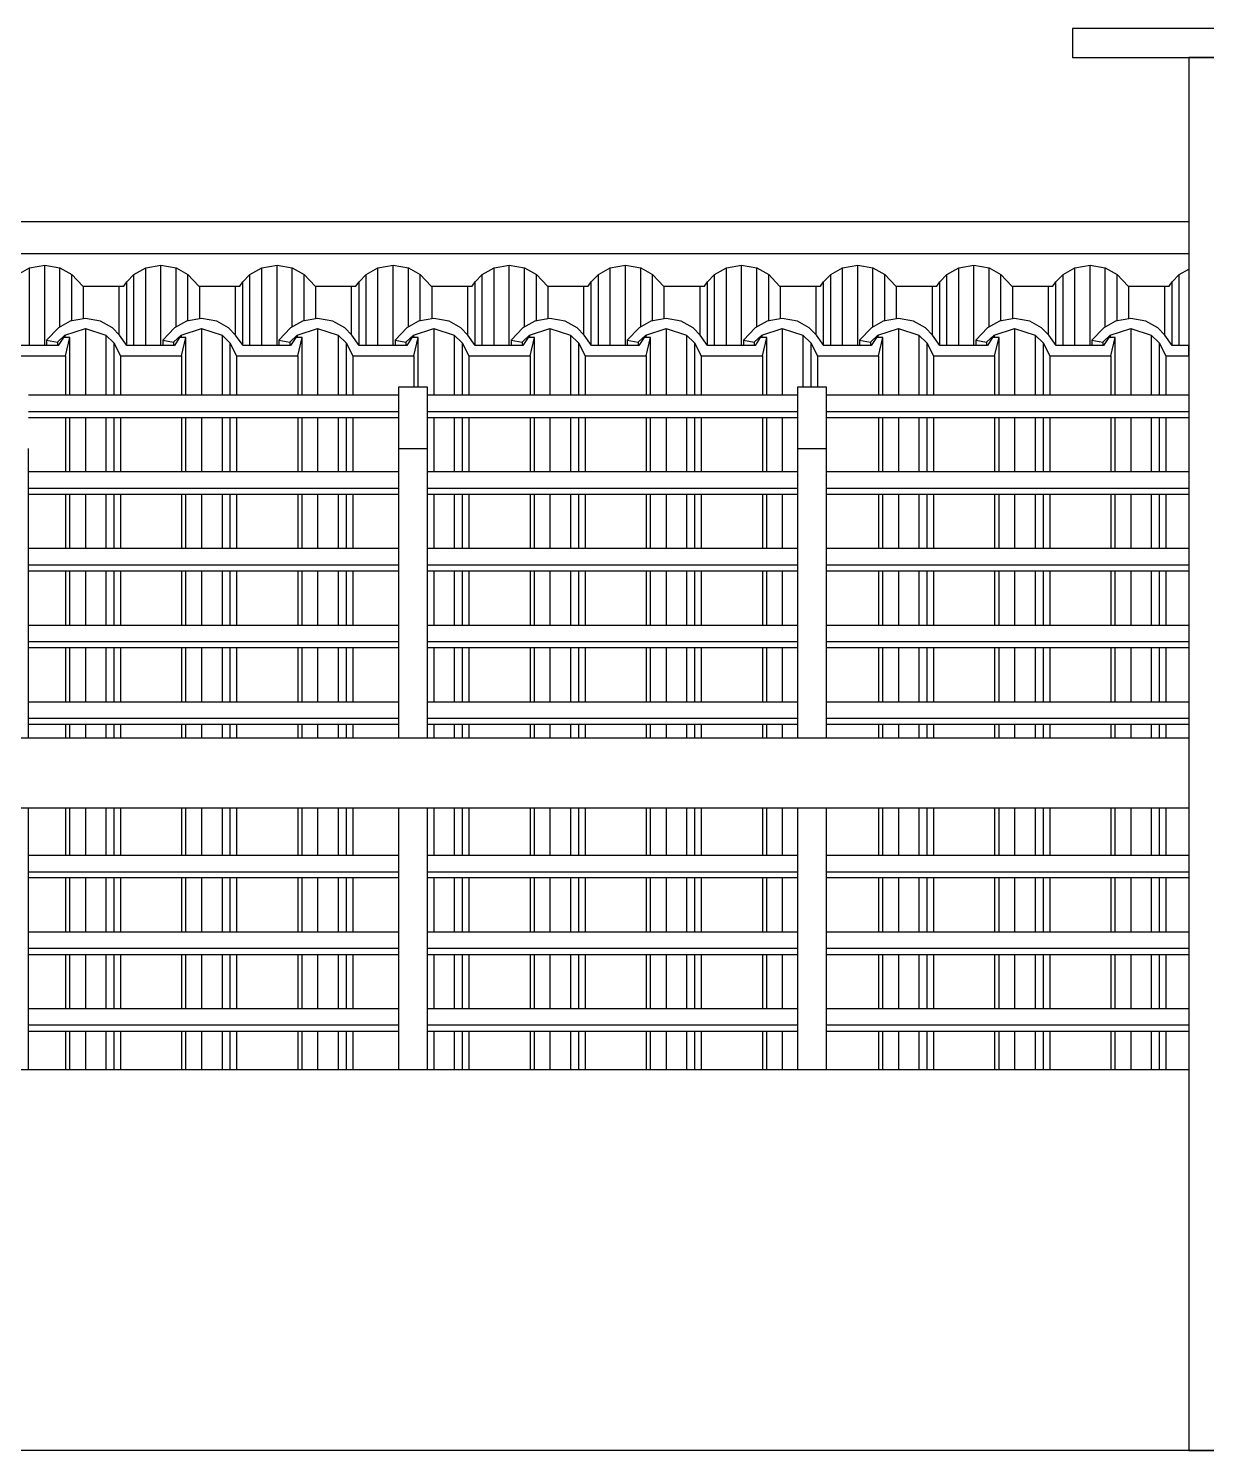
# Model space of a CAD drawing. Header units: metres. Extents: x 49 to 320, y -91 to 27.
# Drawn here: x 216.828 to 218.856, y 23.186 to 25.636 of the extents above; entities that cross this region are included whole.
import ezdxf

# ---------------------------------------------------------------- set-up
doc = ezdxf.new("R2010")
doc.units = ezdxf.units.M
doc.header["$LTSCALE"] = 0.2
for name, color, linetype in [('ARQ-___-___-VST', 9, 'Continuous'), ('ARQ-ALV', 6, 'Continuous'), ('ARQ-ALV-BXA', 1, 'Continuous'), ('ARQ-COB', 4, 'Continuous'), ('ARQ-FOR', 2, 'Continuous'), ('ARQ-LAJ', 12, 'Continuous'), ('ARQ-PIS', 2, 'Continuous')]:
    doc.layers.add(name, color=color, linetype=linetype)

msp = doc.modelspace()

# ---------------------------------------------------------------- linework, layer by layer
at = {"layer": 'ARQ-___-___-VST'}
for p, q in [((218.8259, 25.3026), (212.6559, 25.3026)), ((218.8259, 25.3026), (212.6559, 25.3026)), ((212.6559, 25.248), (218.8259, 25.248)), ((216.8094, 25.2123), (216.8298, 25.2234)), ((216.8298, 25.2234), (216.8559, 25.2281)), ((216.8298, 25.0897), (216.8298, 25.2234)), ((216.8559, 25.0897), (216.8559, 25.2281)), ((216.8559, 25.2281), (216.8821, 25.2234)), ((216.8821, 25.122), (216.8821, 25.2234)), ((216.8821, 25.2234), (216.9025, 25.2123)), ((216.9025, 25.1322), (216.9025, 25.2123)), ((216.9025, 25.2123), (216.9214, 25.192)), ((216.9971, 25.1993), (217.0094, 25.2123)), ((217.0094, 25.2123), (217.0298, 25.2234)), ((217.0094, 25.0897), (217.0094, 25.2123)), ((217.0298, 25.2234), (217.0559, 25.2281)), ((217.0298, 25.0897), (217.0298, 25.2234)), ((217.0559, 25.0897), (217.0559, 25.2281)), ((217.0559, 25.2281), (217.0821, 25.2234)), ((217.0821, 25.122), (217.0821, 25.2234)), ((217.0821, 25.2234), (217.1025, 25.2123)), ((217.1025, 25.1322), (217.1025, 25.2123)), ((217.1025, 25.2123), (217.1214, 25.192)), ((217.1971, 25.1993), (217.2094, 25.2123)), ((217.2094, 25.2123), (217.2298, 25.2234)), ((217.2094, 25.0897), (217.2094, 25.2123)), ((217.2298, 25.2234), (217.2559, 25.2281)), ((217.2298, 25.0897), (217.2298, 25.2234)), ((217.2559, 25.0897), (217.2559, 25.2281)), ((217.2559, 25.2281), (217.2821, 25.2234)), ((217.2821, 25.122), (217.2821, 25.2234)), ((217.2821, 25.2234), (217.3025, 25.2123)), ((217.3025, 25.1322), (217.3025, 25.2123)), ((217.3025, 25.2123), (217.3214, 25.192)), ((217.3971, 25.1993), (217.4094, 25.2123)), ((217.4094, 25.2123), (217.4298, 25.2234)), ((217.4094, 25.0897), (217.4094, 25.2123)), ((217.4298, 25.2234), (217.4559, 25.2281)), ((217.4298, 25.0897), (217.4298, 25.2234)), ((217.4559, 25.0897), (217.4559, 25.2281)), ((217.4559, 25.2281), (217.4821, 25.2234)), ((217.4821, 25.122), (217.4821, 25.2234)), ((217.4821, 25.2234), (217.5025, 25.2123)), ((217.5025, 25.1322), (217.5025, 25.2123)), ((217.5025, 25.2123), (217.5214, 25.192)), ((217.5971, 25.1993), (217.6094, 25.2123)), ((217.6094, 25.2123), (217.6298, 25.2234)), ((217.6094, 25.0897), (217.6094, 25.2123)), ((217.6298, 25.2234), (217.6559, 25.2281)), ((217.6298, 25.0897), (217.6298, 25.2234)), ((217.6559, 25.0897), (217.6559, 25.2281)), ((217.6559, 25.2281), (217.6821, 25.2234)), ((217.6821, 25.122), (217.6821, 25.2234)), ((217.6821, 25.2234), (217.7025, 25.2123)), ((217.7025, 25.1322), (217.7025, 25.2123)), ((217.7025, 25.2123), (217.7214, 25.192)), ((217.7971, 25.1993), (217.8094, 25.2123)), ((217.8094, 25.2123), (217.8298, 25.2234)), ((217.8094, 25.0897), (217.8094, 25.2123)), ((217.8298, 25.2234), (217.8559, 25.2281)), ((217.8298, 25.0897), (217.8298, 25.2234)), ((217.8559, 25.0897), (217.8559, 25.2281)), ((217.8559, 25.2281), (217.8821, 25.2234)), ((217.8821, 25.122), (217.8821, 25.2234)), ((217.8821, 25.2234), (217.9025, 25.2123)), ((217.9025, 25.1322), (217.9025, 25.2123)), ((217.9025, 25.2123), (217.9214, 25.192)), ((217.9971, 25.1993), (218.0094, 25.2123)), ((218.0094, 25.2123), (218.0298, 25.2234)), ((218.0094, 25.0897), (218.0094, 25.2123)), ((218.0298, 25.2234), (218.0559, 25.2281)), ((218.0298, 25.0897), (218.0298, 25.2234)), ((218.0559, 25.0897), (218.0559, 25.2281)), ((218.0559, 25.2281), (218.0821, 25.2234)), ((218.0821, 25.122), (218.0821, 25.2234)), ((218.0821, 25.2234), (218.1025, 25.2123)), ((218.1025, 25.1322), (218.1025, 25.2123)), ((218.1025, 25.2123), (218.1214, 25.192)), ((218.1971, 25.1993), (218.2094, 25.2123)), ((218.2094, 25.2123), (218.2298, 25.2234)), ((218.2094, 25.0897), (218.2094, 25.2123)), ((218.2298, 25.2234), (218.2559, 25.2281)), ((218.2298, 25.0897), (218.2298, 25.2234)), ((218.2559, 25.0897), (218.2559, 25.2281)), ((218.2559, 25.2281), (218.2821, 25.2234)), ((218.2821, 25.122), (218.2821, 25.2234)), ((218.2821, 25.2234), (218.3025, 25.2123)), ((218.3025, 25.1322), (218.3025, 25.2123)), ((218.3025, 25.2123), (218.3214, 25.192)), ((218.3971, 25.1993), (218.4094, 25.2123)), ((218.4094, 25.2123), (218.4298, 25.2234)), ((218.4094, 25.0897), (218.4094, 25.2123)), ((218.4298, 25.2234), (218.4559, 25.2281)), ((218.4298, 25.0897), (218.4298, 25.2234)), ((218.4559, 25.0897), (218.4559, 25.2281)), ((218.4559, 25.2281), (218.4821, 25.2234)), ((218.4821, 25.122), (218.4821, 25.2234)), ((218.4821, 25.2234), (218.5025, 25.2123)), ((218.5025, 25.1322), (218.5025, 25.2123)), ((218.5025, 25.2123), (218.5214, 25.192)), ((218.5971, 25.1993), (218.6094, 25.2123)), ((218.6094, 25.2123), (218.6298, 25.2234)), ((218.6094, 25.0897), (218.6094, 25.2123)), ((218.6298, 25.2234), (218.6559, 25.2281)), ((218.6298, 25.0897), (218.6298, 25.2234)), ((218.6559, 25.0897), (218.6559, 25.2281)), ((218.6559, 25.2281), (218.6821, 25.2234)), ((218.6821, 25.122), (218.6821, 25.2234)), ((218.6821, 25.2234), (218.7025, 25.2123)), ((218.7025, 25.1322), (218.7025, 25.2123)), ((218.7025, 25.2123), (218.7214, 25.192)), ((218.7971, 25.1993), (218.8094, 25.2123)), ((218.8094, 25.2123), (218.8259, 25.2213)), ((218.8094, 25.0897), (218.8094, 25.2123)), ((216.9214, 25.192), (216.9919, 25.192)), ((216.9228, 25.1358), (216.9228, 25.192)), ((216.9844, 25.1079), (216.9844, 25.192)), ((216.9919, 25.192), (216.9971, 25.1993)), ((216.9971, 25.0902), (216.9971, 25.1993)), ((217.1214, 25.192), (217.1919, 25.192)), ((217.1228, 25.1358), (217.1228, 25.192)), ((217.1844, 25.1079), (217.1844, 25.192)), ((217.1919, 25.192), (217.1971, 25.1993)), ((217.1971, 25.0902), (217.1971, 25.1993)), ((217.3214, 25.192), (217.3919, 25.192)), ((217.3228, 25.1358), (217.3228, 25.192)), ((217.3844, 25.1079), (217.3844, 25.192)), ((217.3919, 25.192), (217.3971, 25.1993)), ((217.3971, 25.0902), (217.3971, 25.1993)), ((217.5214, 25.192), (217.5919, 25.192)), ((217.5228, 25.1358), (217.5228, 25.192)), ((217.5844, 25.1079), (217.5844, 25.192)), ((217.5919, 25.192), (217.5971, 25.1993)), ((217.5971, 25.0902), (217.5971, 25.1993)), ((217.7214, 25.192), (217.7919, 25.192)), ((217.7228, 25.1358), (217.7228, 25.192)), ((217.7844, 25.1079), (217.7844, 25.192)), ((217.7919, 25.192), (217.7971, 25.1993)), ((217.7971, 25.0902), (217.7971, 25.1993)), ((217.9214, 25.192), (217.9919, 25.192)), ((217.9228, 25.1358), (217.9228, 25.192)), ((217.9844, 25.1079), (217.9844, 25.192)), ((217.9919, 25.192), (217.9971, 25.1993)), ((217.9971, 25.0902), (217.9971, 25.1993)), ((218.1214, 25.192), (218.1919, 25.192)), ((218.1228, 25.1358), (218.1228, 25.192)), ((218.1844, 25.1079), (218.1844, 25.192)), ((218.1919, 25.192), (218.1971, 25.1993)), ((218.1971, 25.0902), (218.1971, 25.1993)), ((218.3214, 25.192), (218.3919, 25.192)), ((218.3228, 25.1358), (218.3228, 25.192)), ((218.3844, 25.1079), (218.3844, 25.192)), ((218.3919, 25.192), (218.3971, 25.1993)), ((218.3971, 25.0902), (218.3971, 25.1993)), ((218.5214, 25.192), (218.5919, 25.192)), ((218.5228, 25.1358), (218.5228, 25.192)), ((218.5844, 25.1079), (218.5844, 25.192)), ((218.5919, 25.192), (218.5971, 25.1993)), ((218.5971, 25.0902), (218.5971, 25.1993)), ((218.7214, 25.192), (218.7919, 25.192)), ((218.7228, 25.1358), (218.7228, 25.192)), ((218.7844, 25.1079), (218.7844, 25.192)), ((218.7919, 25.192), (218.7971, 25.1993)), ((218.7971, 25.0902), (218.7971, 25.1993)), ((216.9259, 25.1189), (216.9259, 25.004)), ((217.1259, 25.1189), (217.1259, 25.004)), ((217.3259, 25.1189), (217.3259, 25.004)), ((217.5259, 25.1189), (217.5259, 25.004)), ((217.7259, 25.1189), (217.7259, 25.004)), ((217.9259, 25.1189), (217.9259, 25.004)), ((218.1259, 25.1189), (218.1259, 25.004)), ((218.3259, 25.1189), (218.3259, 25.004)), ((218.5259, 25.1189), (218.5259, 25.004)), ((218.7259, 25.1189), (218.7259, 25.004)), ((216.8591, 25.0988), (216.8591, 25.0897)), ((216.8778, 25.0955), (216.8778, 25.0897)), ((216.8907, 25.1075), (216.8907, 25.1035)), ((216.8991, 25.004), (216.8991, 25.1035)), ((216.9612, 25.1075), (216.9612, 25.004)), ((216.9749, 25.0945), (216.9749, 25.004)), ((217.0591, 25.0988), (217.0591, 25.0897)), ((217.0778, 25.0955), (217.0778, 25.0897)), ((217.0907, 25.1075), (217.0907, 25.1035)), ((217.0991, 25.004), (217.0991, 25.1035)), ((217.1612, 25.1075), (217.1612, 25.004)), ((217.1749, 25.0945), (217.1749, 25.004)), ((217.2591, 25.0988), (217.2591, 25.0897)), ((217.2778, 25.0955), (217.2778, 25.0897)), ((217.2907, 25.1075), (217.2907, 25.1035)), ((217.2991, 25.004), (217.2991, 25.1035)), ((217.3612, 25.1075), (217.3612, 25.004)), ((217.3749, 25.0945), (217.3749, 25.004)), ((217.4591, 25.0988), (217.4591, 25.0897)), ((217.4778, 25.0955), (217.4778, 25.0897)), ((217.4907, 25.1075), (217.4907, 25.1035)), ((217.4991, 25.0182), (217.4991, 25.1035)), ((217.5612, 25.1075), (217.5612, 25.004)), ((217.5749, 25.0945), (217.5749, 25.004)), ((217.6591, 25.0988), (217.6591, 25.0897)), ((217.6778, 25.0955), (217.6778, 25.0897)), ((217.6907, 25.1075), (217.6907, 25.1035)), ((217.6991, 25.004), (217.6991, 25.1035)), ((217.7612, 25.1075), (217.7612, 25.004)), ((217.7749, 25.0945), (217.7749, 25.004)), ((217.8591, 25.0988), (217.8591, 25.0897)), ((217.8778, 25.0955), (217.8778, 25.0897)), ((217.8907, 25.1075), (217.8907, 25.1035)), ((217.8991, 25.004), (217.8991, 25.1035)), ((217.9612, 25.1075), (217.9612, 25.004)), ((217.9749, 25.0945), (217.9749, 25.004)), ((218.0591, 25.0988), (218.0591, 25.0897)), ((218.0778, 25.0955), (218.0778, 25.0897)), ((218.0907, 25.1075), (218.0907, 25.1035)), ((218.0991, 25.004), (218.0991, 25.1035)), ((218.1612, 25.1075), (218.1612, 25.0182)), ((218.1749, 25.0945), (218.1749, 25.0182)), ((218.2591, 25.0988), (218.2591, 25.0897)), ((218.2778, 25.0955), (218.2778, 25.0897)), ((218.2907, 25.1075), (218.2907, 25.1035)), ((218.2991, 25.004), (218.2991, 25.1035)), ((218.3612, 25.1075), (218.3612, 25.004)), ((218.3749, 25.0945), (218.3749, 25.004)), ((218.4591, 25.0988), (218.4591, 25.0897)), ((218.4778, 25.0955), (218.4778, 25.0897)), ((218.4907, 25.1075), (218.4907, 25.1035)), ((218.4991, 25.004), (218.4991, 25.1035)), ((218.5612, 25.1075), (218.5612, 25.004)), ((218.5749, 25.0945), (218.5749, 25.004)), ((218.6591, 25.0988), (218.6591, 25.0897)), ((218.6778, 25.0955), (218.6778, 25.0897)), ((218.6907, 25.1075), (218.6907, 25.1035)), ((218.6991, 25.004), (218.6991, 25.1035)), ((218.7612, 25.1075), (218.7612, 25.004)), ((218.7749, 25.0945), (218.7749, 25.004)), ((216.8916, 25.0722), (216.8916, 25.004)), ((216.9864, 25.0722), (216.9864, 25.004)), ((217.0916, 25.0722), (217.0916, 25.004)), ((217.1864, 25.0722), (217.1864, 25.004)), ((217.2916, 25.0722), (217.2916, 25.004)), ((217.3864, 25.0722), (217.3864, 25.004)), ((217.4916, 25.0722), (217.4916, 25.0182)), ((217.5864, 25.0722), (217.5864, 25.004)), ((217.6916, 25.0722), (217.6916, 25.004)), ((217.7864, 25.0722), (217.7864, 25.004)), ((217.8916, 25.0722), (217.8916, 25.004)), ((217.9864, 25.0722), (217.9864, 25.004)), ((218.0916, 25.0722), (218.0916, 25.004)), ((218.1864, 25.0722), (218.1864, 25.0182)), ((218.2916, 25.0722), (218.2916, 25.004)), ((218.3864, 25.0722), (218.3864, 25.004)), ((218.4916, 25.0722), (218.4916, 25.004)), ((218.5864, 25.0722), (218.5864, 25.004)), ((218.6916, 25.0722), (218.6916, 25.004)), ((218.7864, 25.0722), (218.7864, 25.004)), ((217.4649, 25.004), (216.8279, 25.004)), ((218.1519, 25.004), (217.5149, 25.004)), ((218.8259, 25.004), (218.2019, 25.004)), ((217.4649, 24.9757), (216.8279, 24.9757)), ((216.8279, 24.9658), (217.4649, 24.9658)), ((216.8916, 24.9658), (216.8916, 24.8719)), ((216.8991, 24.8719), (216.8991, 24.9658)), ((216.9259, 24.9658), (216.9259, 24.8719)), ((216.9612, 24.9658), (216.9612, 24.8719)), ((216.9749, 24.9658), (216.9749, 24.8719)), ((216.9864, 24.9658), (216.9864, 24.8719)), ((217.0916, 24.9658), (217.0916, 24.8719)), ((217.0991, 24.8719), (217.0991, 24.9658)), ((217.1259, 24.9658), (217.1259, 24.8719)), ((217.1612, 24.9658), (217.1612, 24.8719)), ((217.1749, 24.9658), (217.1749, 24.8719)), ((217.1864, 24.9658), (217.1864, 24.8719)), ((217.2916, 24.9658), (217.2916, 24.8719)), ((217.2991, 24.8719), (217.2991, 24.9658)), ((217.3259, 24.9658), (217.3259, 24.8719)), ((217.3612, 24.9658), (217.3612, 24.8719)), ((217.3749, 24.9658), (217.3749, 24.8719)), ((217.3864, 24.9658), (217.3864, 24.8719)), ((218.1519, 24.9757), (217.5149, 24.9757)), ((217.5149, 24.9658), (218.1519, 24.9658)), ((217.5259, 24.9658), (217.5259, 24.8719)), ((217.5612, 24.9658), (217.5612, 24.8719)), ((217.5749, 24.9658), (217.5749, 24.8719)), ((217.5864, 24.9658), (217.5864, 24.8719)), ((217.6916, 24.9658), (217.6916, 24.8719)), ((217.6991, 24.8719), (217.6991, 24.9658)), ((217.7259, 24.9658), (217.7259, 24.8719)), ((217.7612, 24.9658), (217.7612, 24.8719)), ((217.7749, 24.9658), (217.7749, 24.8719)), ((217.7864, 24.9658), (217.7864, 24.8719)), ((217.8916, 24.9658), (217.8916, 24.8719)), ((217.8991, 24.8719), (217.8991, 24.9658)), ((217.9259, 24.9658), (217.9259, 24.8719)), ((217.9612, 24.9658), (217.9612, 24.8719)), ((217.9749, 24.9658), (217.9749, 24.8719)), ((217.9864, 24.9658), (217.9864, 24.8719)), ((218.0916, 24.9658), (218.0916, 24.8719)), ((218.0991, 24.8719), (218.0991, 24.9658)), ((218.1259, 24.9658), (218.1259, 24.8719)), ((218.8259, 24.9757), (218.2019, 24.9757)), ((218.2019, 24.9658), (218.8259, 24.9658)), ((218.2916, 24.9658), (218.2916, 24.8719)), ((218.2991, 24.8719), (218.2991, 24.9658)), ((218.3259, 24.9658), (218.3259, 24.8719)), ((218.3612, 24.9658), (218.3612, 24.8719)), ((218.3749, 24.9658), (218.3749, 24.8719)), ((218.3864, 24.9658), (218.3864, 24.8719)), ((218.4916, 24.9658), (218.4916, 24.8719)), ((218.4991, 24.8719), (218.4991, 24.9658)), ((218.5259, 24.9658), (218.5259, 24.8719)), ((218.5612, 24.9658), (218.5612, 24.8719)), ((218.5749, 24.9658), (218.5749, 24.8719)), ((218.5864, 24.9658), (218.5864, 24.8719)), ((218.6916, 24.9658), (218.6916, 24.8719)), ((218.6991, 24.8719), (218.6991, 24.9658)), ((218.7259, 24.9658), (218.7259, 24.8719)), ((218.7612, 24.9658), (218.7612, 24.8719)), ((218.7749, 24.9658), (218.7749, 24.8719)), ((218.7864, 24.9658), (218.7864, 24.8719)), ((216.8279, 24.4133), (216.8279, 24.9123)), ((217.4649, 24.9123), (217.4649, 24.4133)), ((217.5149, 24.4133), (217.5149, 24.9123)), ((218.1519, 24.9123), (218.1519, 24.4133)), ((218.2019, 24.4133), (218.2019, 24.9123)), ((217.4649, 24.8719), (216.8279, 24.8719)), ((218.1519, 24.8719), (217.5149, 24.8719)), ((218.8259, 24.8719), (218.2019, 24.8719)), ((217.4649, 24.8436), (216.8279, 24.8436)), ((218.1519, 24.8436), (217.5149, 24.8436)), ((218.8259, 24.8436), (218.2019, 24.8436)), ((216.8279, 24.8337), (217.4649, 24.8337)), ((216.8916, 24.8337), (216.8916, 24.7398)), ((216.8991, 24.7398), (216.8991, 24.8337)), ((216.9259, 24.8337), (216.9259, 24.7398)), ((216.9612, 24.8337), (216.9612, 24.7398)), ((216.9749, 24.8337), (216.9749, 24.7398)), ((216.9864, 24.8337), (216.9864, 24.7398)), ((217.0916, 24.8337), (217.0916, 24.7398)), ((217.0991, 24.7398), (217.0991, 24.8337)), ((217.1259, 24.8337), (217.1259, 24.7398)), ((217.1612, 24.8337), (217.1612, 24.7398)), ((217.1749, 24.8337), (217.1749, 24.7398)), ((217.1864, 24.8337), (217.1864, 24.7398)), ((217.2916, 24.8337), (217.2916, 24.7398)), ((217.2991, 24.7398), (217.2991, 24.8337)), ((217.3259, 24.8337), (217.3259, 24.7398)), ((217.3612, 24.8337), (217.3612, 24.7398)), ((217.3749, 24.8337), (217.3749, 24.7398)), ((217.3864, 24.8337), (217.3864, 24.7398)), ((217.5149, 24.8337), (218.1519, 24.8337)), ((217.5259, 24.8337), (217.5259, 24.7398)), ((217.5612, 24.8337), (217.5612, 24.7398)), ((217.5749, 24.8337), (217.5749, 24.7398)), ((217.5864, 24.8337), (217.5864, 24.7398)), ((217.6916, 24.8337), (217.6916, 24.7398)), ((217.6991, 24.7398), (217.6991, 24.8337)), ((217.7259, 24.8337), (217.7259, 24.7398)), ((217.7612, 24.8337), (217.7612, 24.7398)), ((217.7749, 24.8337), (217.7749, 24.7398)), ((217.7864, 24.8337), (217.7864, 24.7398)), ((217.8916, 24.8337), (217.8916, 24.7398)), ((217.8991, 24.7398), (217.8991, 24.8337)), ((217.9259, 24.8337), (217.9259, 24.7398)), ((217.9612, 24.8337), (217.9612, 24.7398)), ((217.9749, 24.8337), (217.9749, 24.7398)), ((217.9864, 24.8337), (217.9864, 24.7398)), ((218.0916, 24.8337), (218.0916, 24.7398)), ((218.0991, 24.7398), (218.0991, 24.8337)), ((218.1259, 24.8337), (218.1259, 24.7398)), ((218.2019, 24.8337), (218.8259, 24.8337)), ((218.2916, 24.8337), (218.2916, 24.7398)), ((218.2991, 24.7398), (218.2991, 24.8337)), ((218.3259, 24.8337), (218.3259, 24.7398)), ((218.3612, 24.8337), (218.3612, 24.7398)), ((218.3749, 24.8337), (218.3749, 24.7398)), ((218.3864, 24.8337), (218.3864, 24.7398)), ((218.4916, 24.8337), (218.4916, 24.7398)), ((218.4991, 24.7398), (218.4991, 24.8337)), ((218.5259, 24.8337), (218.5259, 24.7398)), ((218.5612, 24.8337), (218.5612, 24.7398)), ((218.5749, 24.8337), (218.5749, 24.7398)), ((218.5864, 24.8337), (218.5864, 24.7398)), ((218.6916, 24.8337), (218.6916, 24.7398)), ((218.6991, 24.7398), (218.6991, 24.8337)), ((218.7259, 24.8337), (218.7259, 24.7398)), ((218.7612, 24.8337), (218.7612, 24.7398)), ((218.7749, 24.8337), (218.7749, 24.7398)), ((218.7864, 24.8337), (218.7864, 24.7398)), ((217.4649, 24.7398), (216.8279, 24.7398)), ((218.1519, 24.7398), (217.5149, 24.7398)), ((218.8259, 24.7398), (218.2019, 24.7398)), ((217.4649, 24.7114), (216.8279, 24.7114)), ((216.8279, 24.7015), (217.4649, 24.7015)), ((216.8916, 24.7015), (216.8916, 24.6076)), ((216.8991, 24.6076), (216.8991, 24.7015)), ((216.9259, 24.7015), (216.9259, 24.6076)), ((216.9612, 24.7015), (216.9612, 24.6076)), ((216.9749, 24.7015), (216.9749, 24.6076)), ((216.9864, 24.7015), (216.9864, 24.6076)), ((217.0916, 24.7015), (217.0916, 24.6076)), ((217.0991, 24.6076), (217.0991, 24.7015)), ((217.1259, 24.7015), (217.1259, 24.6076)), ((217.1612, 24.7015), (217.1612, 24.6076)), ((217.1749, 24.7015), (217.1749, 24.6076)), ((217.1864, 24.7015), (217.1864, 24.6076)), ((217.2916, 24.7015), (217.2916, 24.6076)), ((217.2991, 24.6076), (217.2991, 24.7015)), ((217.3259, 24.7015), (217.3259, 24.6076)), ((217.3612, 24.7015), (217.3612, 24.6076)), ((217.3749, 24.7015), (217.3749, 24.6076)), ((217.3864, 24.7015), (217.3864, 24.6076)), ((218.1519, 24.7114), (217.5149, 24.7114)), ((217.5149, 24.7015), (218.1519, 24.7015)), ((217.5259, 24.7015), (217.5259, 24.6076)), ((217.5612, 24.7015), (217.5612, 24.6076)), ((217.5749, 24.7015), (217.5749, 24.6076)), ((217.5864, 24.7015), (217.5864, 24.6076)), ((217.6916, 24.7015), (217.6916, 24.6076)), ((217.6991, 24.6076), (217.6991, 24.7015)), ((217.7259, 24.7015), (217.7259, 24.6076)), ((217.7612, 24.7015), (217.7612, 24.6076)), ((217.7749, 24.7015), (217.7749, 24.6076)), ((217.7864, 24.7015), (217.7864, 24.6076)), ((217.8916, 24.7015), (217.8916, 24.6076)), ((217.8991, 24.6076), (217.8991, 24.7015)), ((217.9259, 24.7015), (217.9259, 24.6076)), ((217.9612, 24.7015), (217.9612, 24.6076)), ((217.9749, 24.7015), (217.9749, 24.6076)), ((217.9864, 24.7015), (217.9864, 24.6076)), ((218.0916, 24.7015), (218.0916, 24.6076)), ((218.0991, 24.6076), (218.0991, 24.7015)), ((218.1259, 24.7015), (218.1259, 24.6076)), ((218.8259, 24.7114), (218.2019, 24.7114)), ((218.2019, 24.7015), (218.8259, 24.7015)), ((218.2916, 24.7015), (218.2916, 24.6076)), ((218.2991, 24.6076), (218.2991, 24.7015)), ((218.3259, 24.7015), (218.3259, 24.6076)), ((218.3612, 24.7015), (218.3612, 24.6076)), ((218.3749, 24.7015), (218.3749, 24.6076)), ((218.3864, 24.7015), (218.3864, 24.6076)), ((218.4916, 24.7015), (218.4916, 24.6076)), ((218.4991, 24.6076), (218.4991, 24.7015)), ((218.5259, 24.7015), (218.5259, 24.6076)), ((218.5612, 24.7015), (218.5612, 24.6076)), ((218.5749, 24.7015), (218.5749, 24.6076)), ((218.5864, 24.7015), (218.5864, 24.6076)), ((218.6916, 24.7015), (218.6916, 24.6076)), ((218.6991, 24.6076), (218.6991, 24.7015)), ((218.7259, 24.7015), (218.7259, 24.6076)), ((218.7612, 24.7015), (218.7612, 24.6076)), ((218.7749, 24.7015), (218.7749, 24.6076)), ((218.7864, 24.7015), (218.7864, 24.6076)), ((217.4649, 24.6076), (216.8279, 24.6076)), ((218.1519, 24.6076), (217.5149, 24.6076)), ((218.8259, 24.6076), (218.2019, 24.6076)), ((217.4649, 24.5793), (216.8279, 24.5793)), ((218.1519, 24.5793), (217.5149, 24.5793)), ((218.8259, 24.5793), (218.2019, 24.5793)), ((216.8279, 24.5694), (217.4649, 24.5694)), ((216.8916, 24.5694), (216.8916, 24.4755)), ((216.8991, 24.4755), (216.8991, 24.5694)), ((216.9259, 24.5694), (216.9259, 24.4755)), ((216.9612, 24.5694), (216.9612, 24.4755)), ((216.9749, 24.5694), (216.9749, 24.4755)), ((216.9864, 24.5694), (216.9864, 24.4755)), ((217.0916, 24.5694), (217.0916, 24.4755)), ((217.0991, 24.4755), (217.0991, 24.5694)), ((217.1259, 24.5694), (217.1259, 24.4755)), ((217.1612, 24.5694), (217.1612, 24.4755)), ((217.1749, 24.5694), (217.1749, 24.4755)), ((217.1864, 24.5694), (217.1864, 24.4755)), ((217.2916, 24.5694), (217.2916, 24.4755)), ((217.2991, 24.4755), (217.2991, 24.5694)), ((217.3259, 24.5694), (217.3259, 24.4755)), ((217.3612, 24.5694), (217.3612, 24.4755)), ((217.3749, 24.5694), (217.3749, 24.4755)), ((217.3864, 24.5694), (217.3864, 24.4755)), ((217.5149, 24.5694), (218.1519, 24.5694)), ((217.5259, 24.5694), (217.5259, 24.4755)), ((217.5612, 24.5694), (217.5612, 24.4755)), ((217.5749, 24.5694), (217.5749, 24.4755)), ((217.5864, 24.5694), (217.5864, 24.4755)), ((217.6916, 24.5694), (217.6916, 24.4755)), ((217.6991, 24.4755), (217.6991, 24.5694)), ((217.7259, 24.5694), (217.7259, 24.4755)), ((217.7612, 24.5694), (217.7612, 24.4755)), ((217.7749, 24.5694), (217.7749, 24.4755)), ((217.7864, 24.5694), (217.7864, 24.4755)), ((217.8916, 24.5694), (217.8916, 24.4755)), ((217.8991, 24.4755), (217.8991, 24.5694)), ((217.9259, 24.5694), (217.9259, 24.4755)), ((217.9612, 24.5694), (217.9612, 24.4755)), ((217.9749, 24.5694), (217.9749, 24.4755)), ((217.9864, 24.5694), (217.9864, 24.4755)), ((218.0916, 24.5694), (218.0916, 24.4755)), ((218.0991, 24.4755), (218.0991, 24.5694)), ((218.1259, 24.5694), (218.1259, 24.4755)), ((218.2019, 24.5694), (218.8259, 24.5694)), ((218.2916, 24.5694), (218.2916, 24.4755)), ((218.2991, 24.4755), (218.2991, 24.5694)), ((218.3259, 24.5694), (218.3259, 24.4755)), ((218.3612, 24.5694), (218.3612, 24.4755)), ((218.3749, 24.5694), (218.3749, 24.4755)), ((218.3864, 24.5694), (218.3864, 24.4755)), ((218.4916, 24.5694), (218.4916, 24.4755)), ((218.4991, 24.4755), (218.4991, 24.5694)), ((218.5259, 24.5694), (218.5259, 24.4755)), ((218.5612, 24.5694), (218.5612, 24.4755)), ((218.5749, 24.5694), (218.5749, 24.4755)), ((218.5864, 24.5694), (218.5864, 24.4755)), ((218.6916, 24.5694), (218.6916, 24.4755)), ((218.6991, 24.4755), (218.6991, 24.5694)), ((218.7259, 24.5694), (218.7259, 24.4755)), ((218.7612, 24.5694), (218.7612, 24.4755)), ((218.7749, 24.5694), (218.7749, 24.4755)), ((218.7864, 24.5694), (218.7864, 24.4755)), ((217.4649, 24.4755), (216.8279, 24.4755)), ((218.1519, 24.4755), (217.5149, 24.4755)), ((218.8259, 24.4755), (218.2019, 24.4755)), ((217.4649, 24.4472), (216.8279, 24.4472)), ((216.8279, 24.4373), (217.4649, 24.4373)), ((216.8916, 24.4373), (216.8916, 24.4133)), ((216.8991, 24.4133), (216.8991, 24.4373)), ((216.9259, 24.4373), (216.9259, 24.4133)), ((216.9612, 24.4373), (216.9612, 24.4133)), ((216.9749, 24.4373), (216.9749, 24.4133)), ((216.9864, 24.4373), (216.9864, 24.4133)), ((217.0916, 24.4373), (217.0916, 24.4133)), ((217.0991, 24.4133), (217.0991, 24.4373)), ((217.1259, 24.4373), (217.1259, 24.4133)), ((217.1612, 24.4373), (217.1612, 24.4133)), ((217.1749, 24.4373), (217.1749, 24.4133)), ((217.1864, 24.4373), (217.1864, 24.4133)), ((217.2916, 24.4373), (217.2916, 24.4133)), ((217.2991, 24.4133), (217.2991, 24.4373)), ((217.3259, 24.4373), (217.3259, 24.4133)), ((217.3612, 24.4373), (217.3612, 24.4133)), ((217.3749, 24.4373), (217.3749, 24.4133)), ((217.3864, 24.4373), (217.3864, 24.4133)), ((218.1519, 24.4472), (217.5149, 24.4472)), ((217.5149, 24.4373), (218.1519, 24.4373)), ((217.5259, 24.4373), (217.5259, 24.4133)), ((217.5612, 24.4373), (217.5612, 24.4133)), ((217.5749, 24.4373), (217.5749, 24.4133)), ((217.5864, 24.4373), (217.5864, 24.4133)), ((217.6916, 24.4373), (217.6916, 24.4133)), ((217.6991, 24.4133), (217.6991, 24.4373)), ((217.7259, 24.4373), (217.7259, 24.4133)), ((217.7612, 24.4373), (217.7612, 24.4133)), ((217.7749, 24.4373), (217.7749, 24.4133)), ((217.7864, 24.4373), (217.7864, 24.4133)), ((217.8916, 24.4373), (217.8916, 24.4133)), ((217.8991, 24.4133), (217.8991, 24.4373)), ((217.9259, 24.4373), (217.9259, 24.4133)), ((217.9612, 24.4373), (217.9612, 24.4133)), ((217.9749, 24.4373), (217.9749, 24.4133)), ((217.9864, 24.4373), (217.9864, 24.4133)), ((218.0916, 24.4373), (218.0916, 24.4133)), ((218.0991, 24.4133), (218.0991, 24.4373)), ((218.1259, 24.4373), (218.1259, 24.4133)), ((218.8259, 24.4472), (218.2019, 24.4472)), ((218.2019, 24.4373), (218.8259, 24.4373)), ((218.2916, 24.4373), (218.2916, 24.4133)), ((218.2991, 24.4133), (218.2991, 24.4373)), ((218.3259, 24.4373), (218.3259, 24.4133)), ((218.3612, 24.4373), (218.3612, 24.4133)), ((218.3749, 24.4373), (218.3749, 24.4133)), ((218.3864, 24.4373), (218.3864, 24.4133)), ((218.4916, 24.4373), (218.4916, 24.4133)), ((218.4991, 24.4133), (218.4991, 24.4373)), ((218.5259, 24.4373), (218.5259, 24.4133)), ((218.5612, 24.4373), (218.5612, 24.4133)), ((218.5749, 24.4373), (218.5749, 24.4133)), ((218.5864, 24.4373), (218.5864, 24.4133)), ((218.6916, 24.4373), (218.6916, 24.4133)), ((218.6991, 24.4133), (218.6991, 24.4373)), ((218.7259, 24.4373), (218.7259, 24.4133)), ((218.7612, 24.4373), (218.7612, 24.4133)), ((218.7749, 24.4373), (218.7749, 24.4133)), ((218.7864, 24.4373), (218.7864, 24.4133)), ((218.8259, 24.4133), (213.5559, 24.4133)), ((213.5559, 24.2933), (218.8259, 24.2933)), ((216.8279, 23.842), (216.8279, 24.2933)), ((216.8916, 24.2933), (216.8916, 24.2112)), ((216.8991, 24.2112), (216.8991, 24.2933)), ((216.9259, 24.2933), (216.9259, 24.2112)), ((216.9612, 24.2933), (216.9612, 24.2112)), ((216.9749, 24.2933), (216.9749, 24.2112)), ((216.9864, 24.2933), (216.9864, 24.2112)), ((217.0916, 24.2933), (217.0916, 24.2112)), ((217.0991, 24.2112), (217.0991, 24.2933)), ((217.1259, 24.2933), (217.1259, 24.2112)), ((217.1612, 24.2933), (217.1612, 24.2112)), ((217.1749, 24.2933), (217.1749, 24.2112)), ((217.1864, 24.2933), (217.1864, 24.2112)), ((217.2916, 24.2933), (217.2916, 24.2112)), ((217.2991, 24.2112), (217.2991, 24.2933)), ((217.3259, 24.2933), (217.3259, 24.2112)), ((217.3612, 24.2933), (217.3612, 24.2112)), ((217.3749, 24.2933), (217.3749, 24.2112)), ((217.3864, 24.2933), (217.3864, 24.2112)), ((217.4649, 24.2933), (217.4649, 23.842)), ((217.5149, 23.842), (217.5149, 24.2933)), ((217.5259, 24.2933), (217.5259, 24.2112)), ((217.5612, 24.2933), (217.5612, 24.2112)), ((217.5749, 24.2933), (217.5749, 24.2112)), ((217.5864, 24.2933), (217.5864, 24.2112)), ((217.6916, 24.2933), (217.6916, 24.2112)), ((217.6991, 24.2112), (217.6991, 24.2933)), ((217.7259, 24.2933), (217.7259, 24.2112)), ((217.7612, 24.2933), (217.7612, 24.2112)), ((217.7749, 24.2933), (217.7749, 24.2112)), ((217.7864, 24.2933), (217.7864, 24.2112)), ((217.8916, 24.2933), (217.8916, 24.2112)), ((217.8991, 24.2112), (217.8991, 24.2933)), ((217.9259, 24.2933), (217.9259, 24.2112)), ((217.9612, 24.2933), (217.9612, 24.2112)), ((217.9749, 24.2933), (217.9749, 24.2112)), ((217.9864, 24.2933), (217.9864, 24.2112)), ((218.0916, 24.2933), (218.0916, 24.2112)), ((218.0991, 24.2112), (218.0991, 24.2933)), ((218.1259, 24.2933), (218.1259, 24.2112)), ((218.1519, 24.2933), (218.1519, 23.842)), ((218.2019, 23.842), (218.2019, 24.2933)), ((218.2916, 24.2933), (218.2916, 24.2112)), ((218.2991, 24.2112), (218.2991, 24.2933)), ((218.3259, 24.2933), (218.3259, 24.2112)), ((218.3612, 24.2933), (218.3612, 24.2112)), ((218.3749, 24.2933), (218.3749, 24.2112)), ((218.3864, 24.2933), (218.3864, 24.2112)), ((218.4916, 24.2933), (218.4916, 24.2112)), ((218.4991, 24.2112), (218.4991, 24.2933)), ((218.5259, 24.2933), (218.5259, 24.2112)), ((218.5612, 24.2933), (218.5612, 24.2112)), ((218.5749, 24.2933), (218.5749, 24.2112)), ((218.5864, 24.2933), (218.5864, 24.2112)), ((218.6916, 24.2933), (218.6916, 24.2112)), ((218.6991, 24.2112), (218.6991, 24.2933)), ((218.7259, 24.2933), (218.7259, 24.2112)), ((218.7612, 24.2933), (218.7612, 24.2112)), ((218.7749, 24.2933), (218.7749, 24.2112)), ((218.7864, 24.2933), (218.7864, 24.2112)), ((217.4649, 24.2112), (216.8279, 24.2112)), ((218.1519, 24.2112), (217.5149, 24.2112)), ((218.8259, 24.2112), (218.2019, 24.2112)), ((216.8279, 24.1829), (217.4649, 24.1829)), ((217.5149, 24.1829), (218.1519, 24.1829)), ((218.2019, 24.1829), (218.8259, 24.1829)), ((216.8279, 24.173), (217.4649, 24.173)), ((216.8916, 24.173), (216.8916, 24.0791)), ((216.8991, 24.0791), (216.8991, 24.173)), ((216.9259, 24.173), (216.9259, 24.0791)), ((216.9612, 24.173), (216.9612, 24.0791)), ((216.9749, 24.173), (216.9749, 24.0791)), ((216.9864, 24.173), (216.9864, 24.0791)), ((217.0916, 24.173), (217.0916, 24.0791)), ((217.0991, 24.0791), (217.0991, 24.173)), ((217.1259, 24.173), (217.1259, 24.0791)), ((217.1612, 24.173), (217.1612, 24.0791)), ((217.1749, 24.173), (217.1749, 24.0791)), ((217.1864, 24.173), (217.1864, 24.0791)), ((217.2916, 24.173), (217.2916, 24.0791)), ((217.2991, 24.0791), (217.2991, 24.173)), ((217.3259, 24.173), (217.3259, 24.0791)), ((217.3612, 24.173), (217.3612, 24.0791)), ((217.3749, 24.173), (217.3749, 24.0791)), ((217.3864, 24.173), (217.3864, 24.0791)), ((217.5149, 24.173), (218.1519, 24.173)), ((217.5259, 24.173), (217.5259, 24.0791)), ((217.5612, 24.173), (217.5612, 24.0791)), ((217.5749, 24.173), (217.5749, 24.0791)), ((217.5864, 24.173), (217.5864, 24.0791)), ((217.6916, 24.173), (217.6916, 24.0791)), ((217.6991, 24.0791), (217.6991, 24.173)), ((217.7259, 24.173), (217.7259, 24.0791)), ((217.7612, 24.173), (217.7612, 24.0791)), ((217.7749, 24.173), (217.7749, 24.0791)), ((217.7864, 24.173), (217.7864, 24.0791)), ((217.8916, 24.173), (217.8916, 24.0791)), ((217.8991, 24.0791), (217.8991, 24.173)), ((217.9259, 24.173), (217.9259, 24.0791)), ((217.9612, 24.173), (217.9612, 24.0791)), ((217.9749, 24.173), (217.9749, 24.0791)), ((217.9864, 24.173), (217.9864, 24.0791)), ((218.0916, 24.173), (218.0916, 24.0791)), ((218.0991, 24.0791), (218.0991, 24.173)), ((218.1259, 24.173), (218.1259, 24.0791)), ((218.2019, 24.173), (218.8259, 24.173)), ((218.2916, 24.173), (218.2916, 24.0791)), ((218.2991, 24.0791), (218.2991, 24.173)), ((218.3259, 24.173), (218.3259, 24.0791)), ((218.3612, 24.173), (218.3612, 24.0791)), ((218.3749, 24.173), (218.3749, 24.0791)), ((218.3864, 24.173), (218.3864, 24.0791)), ((218.4916, 24.173), (218.4916, 24.0791)), ((218.4991, 24.0791), (218.4991, 24.173)), ((218.5259, 24.173), (218.5259, 24.0791)), ((218.5612, 24.173), (218.5612, 24.0791)), ((218.5749, 24.173), (218.5749, 24.0791)), ((218.5864, 24.173), (218.5864, 24.0791)), ((218.6916, 24.173), (218.6916, 24.0791)), ((218.6991, 24.0791), (218.6991, 24.173)), ((218.7259, 24.173), (218.7259, 24.0791)), ((218.7612, 24.173), (218.7612, 24.0791)), ((218.7749, 24.173), (218.7749, 24.0791)), ((218.7864, 24.173), (218.7864, 24.0791)), ((217.4649, 24.0791), (216.8279, 24.0791)), ((218.1519, 24.0791), (217.5149, 24.0791)), ((218.8259, 24.0791), (218.2019, 24.0791)), ((217.4649, 24.0507), (216.8279, 24.0507)), ((216.8279, 24.0408), (217.4649, 24.0408)), ((216.8916, 24.0408), (216.8916, 23.9469)), ((216.8991, 23.9469), (216.8991, 24.0408)), ((216.9259, 24.0408), (216.9259, 23.9469)), ((216.9612, 24.0408), (216.9612, 23.9469)), ((216.9749, 24.0408), (216.9749, 23.9469)), ((216.9864, 24.0408), (216.9864, 23.9469)), ((217.0916, 24.0408), (217.0916, 23.9469)), ((217.0991, 23.9469), (217.0991, 24.0408)), ((217.1259, 24.0408), (217.1259, 23.9469)), ((217.1612, 24.0408), (217.1612, 23.9469)), ((217.1749, 24.0408), (217.1749, 23.9469)), ((217.1864, 24.0408), (217.1864, 23.9469)), ((217.2916, 24.0408), (217.2916, 23.9469)), ((217.2991, 23.9469), (217.2991, 24.0408)), ((217.3259, 24.0408), (217.3259, 23.9469)), ((217.3612, 24.0408), (217.3612, 23.9469)), ((217.3749, 24.0408), (217.3749, 23.9469)), ((217.3864, 24.0408), (217.3864, 23.9469)), ((218.1519, 24.0507), (217.5149, 24.0507)), ((217.5149, 24.0408), (218.1519, 24.0408)), ((217.5259, 24.0408), (217.5259, 23.9469)), ((217.5612, 24.0408), (217.5612, 23.9469)), ((217.5749, 24.0408), (217.5749, 23.9469)), ((217.5864, 24.0408), (217.5864, 23.9469)), ((217.6916, 24.0408), (217.6916, 23.9469)), ((217.6991, 23.9469), (217.6991, 24.0408)), ((217.7259, 24.0408), (217.7259, 23.9469)), ((217.7612, 24.0408), (217.7612, 23.9469)), ((217.7749, 24.0408), (217.7749, 23.9469)), ((217.7864, 24.0408), (217.7864, 23.9469)), ((217.8916, 24.0408), (217.8916, 23.9469)), ((217.8991, 23.9469), (217.8991, 24.0408)), ((217.9259, 24.0408), (217.9259, 23.9469)), ((217.9612, 24.0408), (217.9612, 23.9469)), ((217.9749, 24.0408), (217.9749, 23.9469)), ((217.9864, 24.0408), (217.9864, 23.9469)), ((218.0916, 24.0408), (218.0916, 23.9469)), ((218.0991, 23.9469), (218.0991, 24.0408)), ((218.1259, 24.0408), (218.1259, 23.9469)), ((218.8259, 24.0507), (218.2019, 24.0507)), ((218.2019, 24.0408), (218.8259, 24.0408)), ((218.2916, 24.0408), (218.2916, 23.9469)), ((218.2991, 23.9469), (218.2991, 24.0408)), ((218.3259, 24.0408), (218.3259, 23.9469)), ((218.3612, 24.0408), (218.3612, 23.9469)), ((218.3749, 24.0408), (218.3749, 23.9469)), ((218.3864, 24.0408), (218.3864, 23.9469)), ((218.4916, 24.0408), (218.4916, 23.9469)), ((218.4991, 23.9469), (218.4991, 24.0408)), ((218.5259, 24.0408), (218.5259, 23.9469)), ((218.5612, 24.0408), (218.5612, 23.9469)), ((218.5749, 24.0408), (218.5749, 23.9469)), ((218.5864, 24.0408), (218.5864, 23.9469)), ((218.6916, 24.0408), (218.6916, 23.9469)), ((218.6991, 23.9469), (218.6991, 24.0408)), ((218.7259, 24.0408), (218.7259, 23.9469)), ((218.7612, 24.0408), (218.7612, 23.9469)), ((218.7749, 24.0408), (218.7749, 23.9469)), ((218.7864, 24.0408), (218.7864, 23.9469)), ((217.4649, 23.9469), (216.8279, 23.9469)), ((218.1519, 23.9469), (217.5149, 23.9469)), ((218.8259, 23.9469), (218.2019, 23.9469)), ((217.4649, 23.9186), (216.8279, 23.9186)), ((218.1519, 23.9186), (217.5149, 23.9186)), ((218.8259, 23.9186), (218.2019, 23.9186)), ((216.8279, 23.9087), (217.4649, 23.9087)), ((216.8916, 23.9087), (216.8916, 23.842)), ((216.8991, 23.842), (216.8991, 23.9087)), ((216.9259, 23.9087), (216.9259, 23.842)), ((216.9612, 23.9087), (216.9612, 23.842)), ((216.9749, 23.9087), (216.9749, 23.842)), ((216.9864, 23.9087), (216.9864, 23.842)), ((217.0916, 23.9087), (217.0916, 23.842)), ((217.0991, 23.842), (217.0991, 23.9087)), ((217.1259, 23.9087), (217.1259, 23.842)), ((217.1612, 23.9087), (217.1612, 23.842)), ((217.1749, 23.9087), (217.1749, 23.842)), ((217.1864, 23.9087), (217.1864, 23.842)), ((217.2916, 23.9087), (217.2916, 23.842)), ((217.2991, 23.842), (217.2991, 23.9087)), ((217.3259, 23.9087), (217.3259, 23.842)), ((217.3612, 23.9087), (217.3612, 23.842)), ((217.3749, 23.9087), (217.3749, 23.842)), ((217.3864, 23.9087), (217.3864, 23.842)), ((217.5149, 23.9087), (218.1519, 23.9087)), ((217.5259, 23.9087), (217.5259, 23.842)), ((217.5612, 23.9087), (217.5612, 23.842)), ((217.5749, 23.9087), (217.5749, 23.842)), ((217.5864, 23.9087), (217.5864, 23.842)), ((217.6916, 23.9087), (217.6916, 23.842)), ((217.6991, 23.842), (217.6991, 23.9087)), ((217.7259, 23.9087), (217.7259, 23.842)), ((217.7612, 23.9087), (217.7612, 23.842)), ((217.7749, 23.9087), (217.7749, 23.842)), ((217.7864, 23.9087), (217.7864, 23.842)), ((217.8916, 23.9087), (217.8916, 23.842)), ((217.8991, 23.842), (217.8991, 23.9087)), ((217.9259, 23.9087), (217.9259, 23.842)), ((217.9612, 23.9087), (217.9612, 23.842)), ((217.9749, 23.9087), (217.9749, 23.842)), ((217.9864, 23.9087), (217.9864, 23.842)), ((218.0916, 23.9087), (218.0916, 23.842)), ((218.0991, 23.842), (218.0991, 23.9087)), ((218.1259, 23.9087), (218.1259, 23.842)), ((218.2019, 23.9087), (218.8259, 23.9087)), ((218.2916, 23.9087), (218.2916, 23.842)), ((218.2991, 23.842), (218.2991, 23.9087)), ((218.3259, 23.9087), (218.3259, 23.842)), ((218.3612, 23.9087), (218.3612, 23.842)), ((218.3749, 23.9087), (218.3749, 23.842)), ((218.3864, 23.9087), (218.3864, 23.842)), ((218.4916, 23.9087), (218.4916, 23.842)), ((218.4991, 23.842), (218.4991, 23.9087)), ((218.5259, 23.9087), (218.5259, 23.842)), ((218.5612, 23.9087), (218.5612, 23.842)), ((218.5749, 23.9087), (218.5749, 23.842)), ((218.5864, 23.9087), (218.5864, 23.842)), ((218.6916, 23.9087), (218.6916, 23.842)), ((218.6991, 23.842), (218.6991, 23.9087)), ((218.7259, 23.9087), (218.7259, 23.842)), ((218.7612, 23.9087), (218.7612, 23.842)), ((218.7749, 23.9087), (218.7749, 23.842)), ((218.7864, 23.9087), (218.7864, 23.842))]:
    msp.add_line(p, q, dxfattribs=at)
at = {"layer": 'ARQ-ALV'}
for p, q in [((218.9259, 25.586), (218.8259, 25.586)), ((218.8259, 25.586), (218.8259, 23.186)), ((218.8259, 23.186), (218.9259, 23.186))]:
    msp.add_line(p, q, dxfattribs=at)
at = {"layer": 'ARQ-ALV-BXA'}
msp.add_line((218.8259, 23.842), (213.5559, 23.842), dxfattribs=at)
at = {"layer": 'ARQ-COB'}
for p, q in [((216.8794, 25.1205), (216.8591, 25.0988)), ((216.8998, 25.1317), (216.8794, 25.1205)), ((216.8907, 25.1075), (216.9259, 25.1189)), ((216.9259, 25.1363), (216.8998, 25.1317)), ((216.9521, 25.1317), (216.9259, 25.1363)), ((216.9259, 25.1189), (216.9612, 25.1075)), ((216.9725, 25.1205), (216.9521, 25.1317)), ((216.9847, 25.1075), (216.9725, 25.1205)), ((217.0794, 25.1205), (217.0591, 25.0988)), ((217.0998, 25.1317), (217.0794, 25.1205)), ((217.0907, 25.1075), (217.1259, 25.1189)), ((217.1259, 25.1363), (217.0998, 25.1317)), ((217.1521, 25.1317), (217.1259, 25.1363)), ((217.1259, 25.1189), (217.1612, 25.1075)), ((217.1725, 25.1205), (217.1521, 25.1317)), ((217.1847, 25.1075), (217.1725, 25.1205)), ((217.2794, 25.1205), (217.2591, 25.0988)), ((217.2998, 25.1317), (217.2794, 25.1205)), ((217.2907, 25.1075), (217.3259, 25.1189)), ((217.3259, 25.1363), (217.2998, 25.1317)), ((217.3521, 25.1317), (217.3259, 25.1363)), ((217.3259, 25.1189), (217.3612, 25.1075)), ((217.3725, 25.1205), (217.3521, 25.1317)), ((217.3847, 25.1075), (217.3725, 25.1205)), ((217.4794, 25.1205), (217.4591, 25.0988)), ((217.4998, 25.1317), (217.4794, 25.1205)), ((217.4907, 25.1075), (217.5259, 25.1189)), ((217.5259, 25.1363), (217.4998, 25.1317)), ((217.5521, 25.1317), (217.5259, 25.1363)), ((217.5259, 25.1189), (217.5612, 25.1075)), ((217.5725, 25.1205), (217.5521, 25.1317)), ((217.5847, 25.1075), (217.5725, 25.1205)), ((217.6794, 25.1205), (217.6591, 25.0988)), ((217.6998, 25.1317), (217.6794, 25.1205)), ((217.6907, 25.1075), (217.7259, 25.1189)), ((217.7259, 25.1363), (217.6998, 25.1317)), ((217.7521, 25.1317), (217.7259, 25.1363)), ((217.7259, 25.1189), (217.7612, 25.1075)), ((217.7725, 25.1205), (217.7521, 25.1317)), ((217.7847, 25.1075), (217.7725, 25.1205)), ((217.8794, 25.1205), (217.8591, 25.0988)), ((217.8998, 25.1317), (217.8794, 25.1205)), ((217.8907, 25.1075), (217.9259, 25.1189)), ((217.9259, 25.1363), (217.8998, 25.1317)), ((217.9521, 25.1317), (217.9259, 25.1363)), ((217.9259, 25.1189), (217.9612, 25.1075)), ((217.9725, 25.1205), (217.9521, 25.1317)), ((217.9847, 25.1075), (217.9725, 25.1205)), ((218.0794, 25.1205), (218.0591, 25.0988)), ((218.0998, 25.1317), (218.0794, 25.1205)), ((218.0907, 25.1075), (218.1259, 25.1189)), ((218.1259, 25.1363), (218.0998, 25.1317)), ((218.1521, 25.1317), (218.1259, 25.1363)), ((218.1259, 25.1189), (218.1612, 25.1075)), ((218.1725, 25.1205), (218.1521, 25.1317)), ((218.1847, 25.1075), (218.1725, 25.1205)), ((218.2794, 25.1205), (218.2591, 25.0988)), ((218.2998, 25.1317), (218.2794, 25.1205)), ((218.2907, 25.1075), (218.3259, 25.1189)), ((218.3259, 25.1363), (218.2998, 25.1317)), ((218.3521, 25.1317), (218.3259, 25.1363)), ((218.3259, 25.1189), (218.3612, 25.1075)), ((218.3725, 25.1205), (218.3521, 25.1317)), ((218.3847, 25.1075), (218.3725, 25.1205)), ((218.4794, 25.1205), (218.4591, 25.0988)), ((218.4998, 25.1317), (218.4794, 25.1205)), ((218.4907, 25.1075), (218.5259, 25.1189)), ((218.5259, 25.1363), (218.4998, 25.1317)), ((218.5521, 25.1317), (218.5259, 25.1363)), ((218.5259, 25.1189), (218.5612, 25.1075)), ((218.5725, 25.1205), (218.5521, 25.1317)), ((218.5847, 25.1075), (218.5725, 25.1205)), ((218.6794, 25.1205), (218.6591, 25.0988)), ((218.6998, 25.1317), (218.6794, 25.1205)), ((218.6907, 25.1075), (218.7259, 25.1189)), ((218.7259, 25.1363), (218.6998, 25.1317)), ((218.7521, 25.1317), (218.7259, 25.1363)), ((218.7259, 25.1189), (218.7612, 25.1075)), ((218.7725, 25.1205), (218.7521, 25.1317)), ((218.7847, 25.1075), (218.7725, 25.1205)), ((216.8792, 25.0897), (216.7974, 25.0897)), ((216.8591, 25.0988), (216.8778, 25.0955)), ((216.8778, 25.0955), (216.8907, 25.1075)), ((216.8881, 25.1035), (216.8792, 25.0897)), ((216.8991, 25.1035), (216.8881, 25.1035)), ((216.8916, 25.0722), (216.8991, 25.1035)), ((216.9612, 25.1075), (216.9749, 25.0945)), ((216.9749, 25.0945), (216.9864, 25.0722)), ((216.9974, 25.0897), (216.9847, 25.1075)), ((217.0792, 25.0897), (216.9974, 25.0897)), ((217.0591, 25.0988), (217.0778, 25.0955)), ((217.0778, 25.0955), (217.0907, 25.1075)), ((217.0881, 25.1035), (217.0792, 25.0897)), ((217.0991, 25.1035), (217.0881, 25.1035)), ((217.0916, 25.0722), (217.0991, 25.1035)), ((217.1612, 25.1075), (217.1749, 25.0945)), ((217.1749, 25.0945), (217.1864, 25.0722)), ((217.1974, 25.0897), (217.1847, 25.1075)), ((217.2792, 25.0897), (217.1974, 25.0897)), ((217.2591, 25.0988), (217.2778, 25.0955)), ((217.2778, 25.0955), (217.2907, 25.1075)), ((217.2881, 25.1035), (217.2792, 25.0897)), ((217.2991, 25.1035), (217.2881, 25.1035)), ((217.2916, 25.0722), (217.2991, 25.1035)), ((217.3612, 25.1075), (217.3749, 25.0945)), ((217.3749, 25.0945), (217.3864, 25.0722)), ((217.3974, 25.0897), (217.3847, 25.1075)), ((217.4792, 25.0897), (217.3974, 25.0897)), ((217.4591, 25.0988), (217.4778, 25.0955)), ((217.4778, 25.0955), (217.4907, 25.1075)), ((217.4881, 25.1035), (217.4792, 25.0897)), ((217.4991, 25.1035), (217.4881, 25.1035)), ((217.4916, 25.0722), (217.4991, 25.1035)), ((217.5612, 25.1075), (217.5749, 25.0945)), ((217.5749, 25.0945), (217.5864, 25.0722)), ((217.5974, 25.0897), (217.5847, 25.1075)), ((217.6792, 25.0897), (217.5974, 25.0897)), ((217.6591, 25.0988), (217.6778, 25.0955)), ((217.6778, 25.0955), (217.6907, 25.1075)), ((217.6881, 25.1035), (217.6792, 25.0897)), ((217.6991, 25.1035), (217.6881, 25.1035)), ((217.6916, 25.0722), (217.6991, 25.1035)), ((217.7612, 25.1075), (217.7749, 25.0945)), ((217.7749, 25.0945), (217.7864, 25.0722)), ((217.7974, 25.0897), (217.7847, 25.1075)), ((217.8792, 25.0897), (217.7974, 25.0897)), ((217.8591, 25.0988), (217.8778, 25.0955)), ((217.8778, 25.0955), (217.8907, 25.1075)), ((217.8881, 25.1035), (217.8792, 25.0897)), ((217.8991, 25.1035), (217.8881, 25.1035)), ((217.8916, 25.0722), (217.8991, 25.1035)), ((217.9612, 25.1075), (217.9749, 25.0945)), ((217.9749, 25.0945), (217.9864, 25.0722)), ((217.9974, 25.0897), (217.9847, 25.1075)), ((218.0792, 25.0897), (217.9974, 25.0897)), ((218.0591, 25.0988), (218.0778, 25.0955)), ((218.0778, 25.0955), (218.0907, 25.1075)), ((218.0881, 25.1035), (218.0792, 25.0897)), ((218.0991, 25.1035), (218.0881, 25.1035)), ((218.0916, 25.0722), (218.0991, 25.1035)), ((218.1612, 25.1075), (218.1749, 25.0945)), ((218.1749, 25.0945), (218.1864, 25.0722)), ((218.1974, 25.0897), (218.1847, 25.1075)), ((218.2792, 25.0897), (218.1974, 25.0897)), ((218.2591, 25.0988), (218.2778, 25.0955)), ((218.2778, 25.0955), (218.2907, 25.1075)), ((218.2881, 25.1035), (218.2792, 25.0897)), ((218.2991, 25.1035), (218.2881, 25.1035)), ((218.2916, 25.0722), (218.2991, 25.1035)), ((218.3612, 25.1075), (218.3749, 25.0945)), ((218.3749, 25.0945), (218.3864, 25.0722)), ((218.3974, 25.0897), (218.3847, 25.1075)), ((218.4792, 25.0897), (218.3974, 25.0897)), ((218.4591, 25.0988), (218.4778, 25.0955)), ((218.4778, 25.0955), (218.4907, 25.1075)), ((218.4881, 25.1035), (218.4792, 25.0897)), ((218.4991, 25.1035), (218.4881, 25.1035)), ((218.4916, 25.0722), (218.4991, 25.1035)), ((218.5612, 25.1075), (218.5749, 25.0945)), ((218.5749, 25.0945), (218.5864, 25.0722)), ((218.5974, 25.0897), (218.5847, 25.1075)), ((218.6792, 25.0897), (218.5974, 25.0897)), ((218.6591, 25.0988), (218.6778, 25.0955)), ((218.6778, 25.0955), (218.6907, 25.1075)), ((218.6881, 25.1035), (218.6792, 25.0897)), ((218.6991, 25.1035), (218.6881, 25.1035)), ((218.6916, 25.0722), (218.6991, 25.1035)), ((218.7612, 25.1075), (218.7749, 25.0945)), ((218.7749, 25.0945), (218.7864, 25.0722)), ((218.7974, 25.0897), (218.7847, 25.1075)), ((218.8259, 25.0897), (218.7974, 25.0897)), ((218.8259, 25.0722), (218.8259, 25.0897)), ((216.7864, 25.0722), (216.8916, 25.0722)), ((216.9864, 25.0722), (217.0916, 25.0722)), ((217.1864, 25.0722), (217.2916, 25.0722)), ((217.3864, 25.0722), (217.4916, 25.0722)), ((217.5864, 25.0722), (217.6916, 25.0722)), ((217.7864, 25.0722), (217.8916, 25.0722)), ((217.9864, 25.0722), (218.0916, 25.0722)), ((218.1864, 25.0722), (218.2916, 25.0722)), ((218.3864, 25.0722), (218.4916, 25.0722)), ((218.5864, 25.0722), (218.6916, 25.0722)), ((218.7864, 25.0722), (218.8259, 25.0722))]:
    msp.add_line(p, q, dxfattribs=at)
at = {"layer": 'ARQ-FOR'}
for p, q in [((217.4649, 25.0182), (217.4649, 24.9123)), ((217.5149, 25.0182), (217.4649, 25.0182)), ((217.5149, 24.9123), (217.5149, 25.0182)), ((218.1519, 25.0182), (218.1519, 24.9123)), ((218.2019, 25.0182), (218.1519, 25.0182)), ((218.2019, 24.9123), (218.2019, 25.0182)), ((217.4649, 24.9123), (217.5149, 24.9123)), ((218.1519, 24.9123), (218.2019, 24.9123))]:
    msp.add_line(p, q, dxfattribs=at)
at = {"layer": 'ARQ-LAJ'}
for p, q in [((218.8259, 23.186), (213.5559, 23.186)), ((218.9259, 23.186), (218.8259, 23.186))]:
    msp.add_line(p, q, dxfattribs=at)
at = {"layer": 'ARQ-PIS'}
for p, q in [((218.6259, 25.636), (218.6259, 25.586)), ((219.4259, 25.636), (218.6259, 25.636)), ((218.6259, 25.586), (218.8259, 25.586)), ((218.8259, 25.586), (218.9259, 25.586))]:
    msp.add_line(p, q, dxfattribs=at)

doc.saveas('drawing.dxf')
